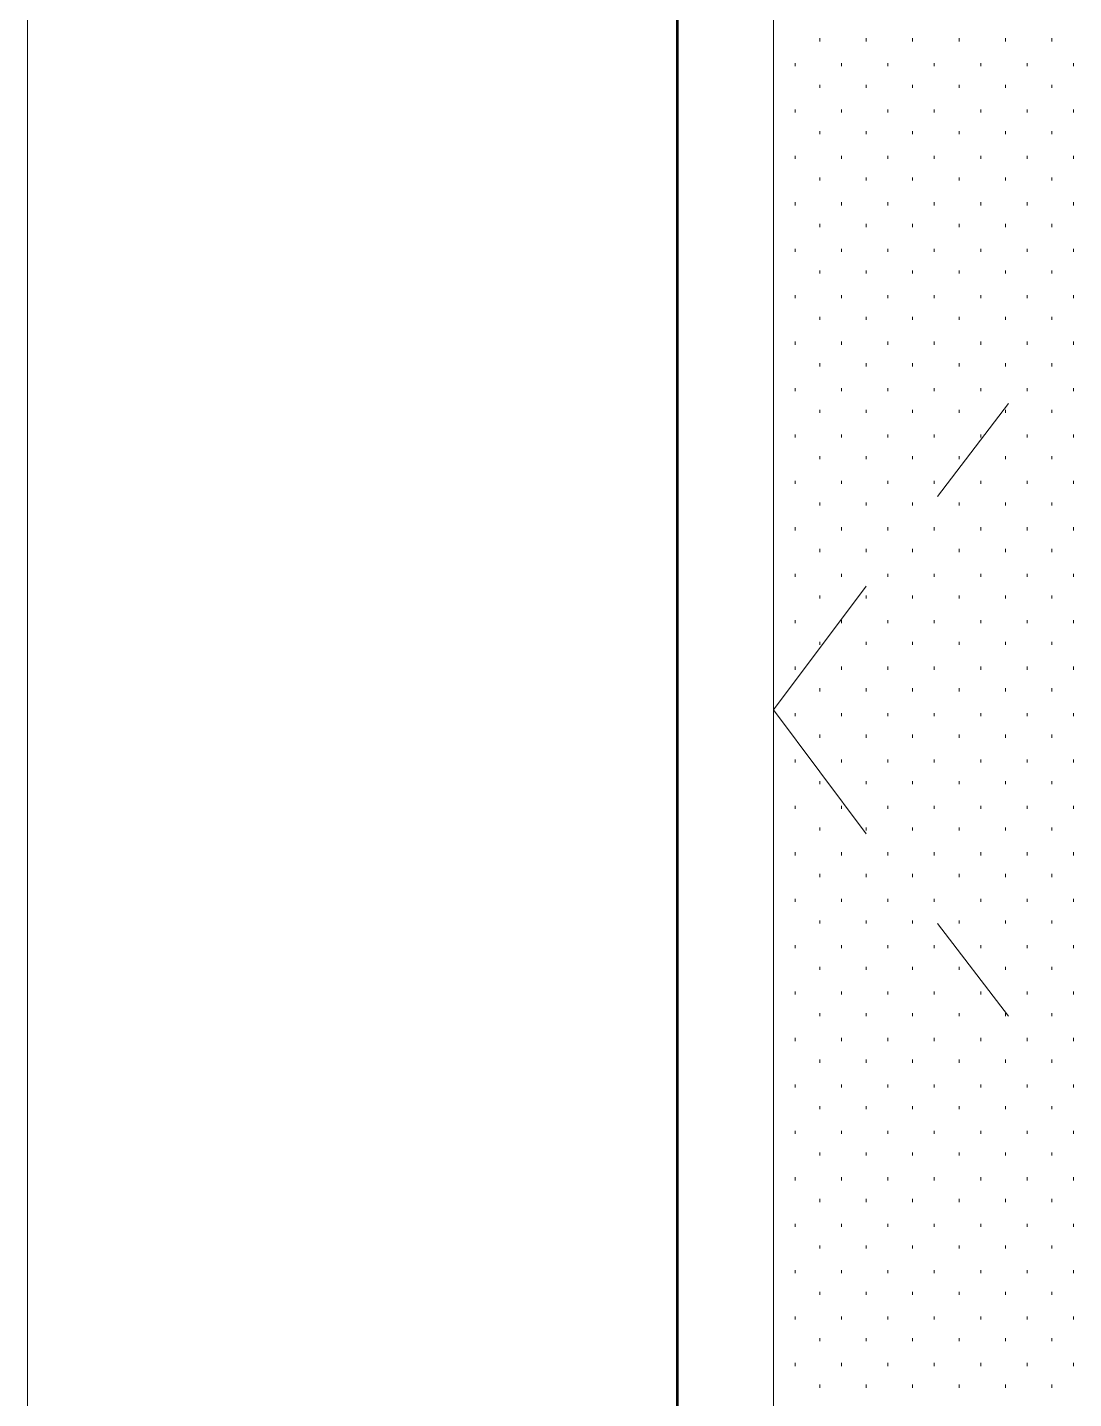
# Model space of a CAD drawing. Header units: inches. Extents: x -6061 to 13621, y -296 to 7483.
# Drawn here: x 12502.84 to 12529.91, y 699.49 to 734.97 of the extents above; entities that cross this region are included whole.
import ezdxf

# ---------------------------------------------------------------- set-up
doc = ezdxf.new("R2010")
doc.units = ezdxf.units.IN
doc.header["$MEASUREMENT"] = 0
doc.layers.get('0').update_dxf_attribs({"linetype": 'CONTINUOUS'})

msp = doc.modelspace()

# ---------------------------------------------------------------- linework, layer by layer
at = {"color": 7, "linetype": 'Continuous', "lineweight": 53, "true_color": 0x000007}
msp.add_line((12519.65709, 670.53582), (12519.65709, 866.67745), dxfattribs=at)
at = {"color": 7, "linetype": 'Continuous', "lineweight": 9, "true_color": 0x000007}
for p, q in [((12502.83809, 766.56433), (12502.83809, 668.29329)), ((12519.65709, 766.56433), (12519.65709, 670.53582)), ((12522.1399, 766.56433), (12522.1399, 670.53582)), ((12522.1399, 764.08153), (12522.1399, 670.53582)), ((12528.22678, 725.23763), (12526.3847, 722.83492)), ((12524.54262, 720.51229), (12522.1399, 717.30867)), ((12524.54262, 714.10505), (12522.1399, 717.30867)), ((12528.22678, 709.37972), (12526.3847, 711.78243))]:
    msp.add_line(p, q, dxfattribs=at)
at = {"color": 7, "linetype": 'Continuous', "lineweight": 9, "true_color": 0xffffff}
for p, q in [((12523.34126, 734.60822), (12523.34126, 734.68831)), ((12524.54262, 734.60822), (12524.54262, 734.68831)), ((12525.74397, 734.60822), (12525.74397, 734.68831)), ((12526.94533, 734.60822), (12526.94533, 734.68831)), ((12528.14669, 734.60822), (12528.14669, 734.68831)), ((12529.34805, 734.60822), (12529.34805, 734.68831)), ((12522.70053, 733.9675), (12522.70053, 734.04759)), ((12523.90189, 733.9675), (12523.90189, 734.04759)), ((12525.10325, 733.9675), (12525.10325, 734.04759)), ((12526.30461, 733.9675), (12526.30461, 734.04759)), ((12527.50596, 733.9675), (12527.50596, 734.04759)), ((12528.70732, 733.9675), (12528.70732, 734.04759)), ((12529.90868, 733.9675), (12529.90868, 734.04759)), ((12523.34126, 733.40686), (12523.34126, 733.48696)), ((12524.54262, 733.40686), (12524.54262, 733.48696)), ((12525.74397, 733.40686), (12525.74397, 733.48696)), ((12526.94533, 733.40686), (12526.94533, 733.48696)), ((12528.14669, 733.40686), (12528.14669, 733.48696)), ((12529.34805, 733.40686), (12529.34805, 733.48696)), ((12522.70053, 732.76614), (12522.70053, 732.84623)), ((12523.90189, 732.76614), (12523.90189, 732.84623)), ((12525.10325, 732.76614), (12525.10325, 732.84623)), ((12526.30461, 732.76614), (12526.30461, 732.84623)), ((12527.50596, 732.76614), (12527.50596, 732.84623)), ((12528.70732, 732.76614), (12528.70732, 732.84623)), ((12529.90868, 732.76614), (12529.90868, 732.84623)), ((12523.34126, 732.20551), (12523.34126, 732.2856)), ((12524.54262, 732.20551), (12524.54262, 732.2856)), ((12525.74397, 732.20551), (12525.74397, 732.2856)), ((12526.94533, 732.20551), (12526.94533, 732.2856)), ((12528.14669, 732.20551), (12528.14669, 732.2856)), ((12529.34805, 732.20551), (12529.34805, 732.2856)), ((12522.70053, 731.56478), (12522.70053, 731.64487)), ((12523.90189, 731.56478), (12523.90189, 731.64487)), ((12525.10325, 731.56478), (12525.10325, 731.64487)), ((12526.30461, 731.56478), (12526.30461, 731.64487)), ((12527.50596, 731.56478), (12527.50596, 731.64487)), ((12528.70732, 731.56478), (12528.70732, 731.64487)), ((12529.90868, 731.56478), (12529.90868, 731.64487)), ((12523.34126, 731.00415), (12523.34126, 731.08424)), ((12524.54262, 731.00415), (12524.54262, 731.08424)), ((12525.74397, 731.00415), (12525.74397, 731.08424)), ((12526.94533, 731.00415), (12526.94533, 731.08424)), ((12528.14669, 731.00415), (12528.14669, 731.08424)), ((12529.34805, 731.00415), (12529.34805, 731.08424)), ((12522.70053, 730.36343), (12522.70053, 730.44352)), ((12523.90189, 730.36343), (12523.90189, 730.44352)), ((12525.10325, 730.36343), (12525.10325, 730.44352)), ((12526.30461, 730.36343), (12526.30461, 730.44352)), ((12527.50596, 730.36343), (12527.50596, 730.44352)), ((12528.70732, 730.36343), (12528.70732, 730.44352)), ((12529.90868, 730.36343), (12529.90868, 730.44352)), ((12523.34126, 729.80279), (12523.34126, 729.88288)), ((12524.54262, 729.80279), (12524.54262, 729.88288)), ((12525.74397, 729.80279), (12525.74397, 729.88288)), ((12526.94533, 729.80279), (12526.94533, 729.88288)), ((12528.14669, 729.80279), (12528.14669, 729.88288)), ((12529.34805, 729.80279), (12529.34805, 729.88288)), ((12522.70053, 729.16207), (12522.70053, 729.24216)), ((12523.90189, 729.16207), (12523.90189, 729.24216)), ((12525.10325, 729.16207), (12525.10325, 729.24216)), ((12526.30461, 729.16207), (12526.30461, 729.24216)), ((12527.50596, 729.16207), (12527.50596, 729.24216)), ((12528.70732, 729.16207), (12528.70732, 729.24216)), ((12529.90868, 729.16207), (12529.90868, 729.24216)), ((12523.34126, 728.60143), (12523.34126, 728.68153)), ((12524.54262, 728.60143), (12524.54262, 728.68153)), ((12525.74397, 728.60143), (12525.74397, 728.68153)), ((12526.94533, 728.60143), (12526.94533, 728.68153)), ((12528.14669, 728.60143), (12528.14669, 728.68153)), ((12529.34805, 728.60143), (12529.34805, 728.68153)), ((12522.70053, 727.96071), (12522.70053, 728.0408)), ((12523.90189, 727.96071), (12523.90189, 728.0408)), ((12525.10325, 727.96071), (12525.10325, 728.0408)), ((12526.30461, 727.96071), (12526.30461, 728.0408)), ((12527.50596, 727.96071), (12527.50596, 728.0408)), ((12528.70732, 727.96071), (12528.70732, 728.0408)), ((12529.90868, 727.96071), (12529.90868, 728.0408)), ((12523.34126, 727.40008), (12523.34126, 727.48017)), ((12524.54262, 727.40008), (12524.54262, 727.48017)), ((12525.74397, 727.40008), (12525.74397, 727.48017)), ((12526.94533, 727.40008), (12526.94533, 727.48017)), ((12528.14669, 727.40008), (12528.14669, 727.48017)), ((12529.34805, 727.40008), (12529.34805, 727.48017)), ((12522.70053, 726.75935), (12522.70053, 726.83944)), ((12523.90189, 726.75935), (12523.90189, 726.83944)), ((12525.10325, 726.75935), (12525.10325, 726.83944)), ((12526.30461, 726.75935), (12526.30461, 726.83944)), ((12527.50596, 726.75935), (12527.50596, 726.83944)), ((12528.70732, 726.75935), (12528.70732, 726.83944)), ((12529.90868, 726.75935), (12529.90868, 726.83944)), ((12523.34126, 726.19872), (12523.34126, 726.27881)), ((12524.54262, 726.19872), (12524.54262, 726.27881)), ((12525.74397, 726.19872), (12525.74397, 726.27881)), ((12526.94533, 726.19872), (12526.94533, 726.27881)), ((12528.14669, 726.19872), (12528.14669, 726.27881)), ((12529.34805, 726.19872), (12529.34805, 726.27881)), ((12522.70053, 725.558), (12522.70053, 725.63809)), ((12523.90189, 725.558), (12523.90189, 725.63809)), ((12525.10325, 725.558), (12525.10325, 725.63809)), ((12526.30461, 725.558), (12526.30461, 725.63809)), ((12527.50596, 725.558), (12527.50596, 725.63809)), ((12528.70732, 725.558), (12528.70732, 725.63809)), ((12529.90868, 725.558), (12529.90868, 725.63809)), ((12523.34126, 724.99736), (12523.34126, 725.07745)), ((12524.54262, 724.99736), (12524.54262, 725.07745)), ((12525.74397, 724.99736), (12525.74397, 725.07745)), ((12526.94533, 724.99736), (12526.94533, 725.07745)), ((12528.14669, 724.99736), (12528.14669, 725.07745)), ((12529.34805, 724.99736), (12529.34805, 725.07745)), ((12522.70053, 724.35664), (12522.70053, 724.43673)), ((12523.90189, 724.35664), (12523.90189, 724.43673)), ((12525.10325, 724.35664), (12525.10325, 724.43673)), ((12526.30461, 724.35664), (12526.30461, 724.43673)), ((12527.50596, 724.35664), (12527.50596, 724.43673)), ((12528.70732, 724.35664), (12528.70732, 724.43673)), ((12529.90868, 724.35664), (12529.90868, 724.43673)), ((12523.34126, 723.79601), (12523.34126, 723.8761)), ((12524.54262, 723.79601), (12524.54262, 723.8761)), ((12525.74397, 723.79601), (12525.74397, 723.8761)), ((12526.94533, 723.79601), (12526.94533, 723.8761)), ((12528.14669, 723.79601), (12528.14669, 723.8761)), ((12529.34805, 723.79601), (12529.34805, 723.8761)), ((12522.70053, 723.15528), (12522.70053, 723.23537)), ((12523.90189, 723.15528), (12523.90189, 723.23537)), ((12525.10325, 723.15528), (12525.10325, 723.23537)), ((12526.30461, 723.15528), (12526.30461, 723.23537)), ((12527.50596, 723.15528), (12527.50596, 723.23537)), ((12528.70732, 723.15528), (12528.70732, 723.23537)), ((12529.90868, 723.15528), (12529.90868, 723.23537)), ((12523.34126, 722.59465), (12523.34126, 722.67474)), ((12524.54262, 722.59465), (12524.54262, 722.67474)), ((12525.74397, 722.59465), (12525.74397, 722.67474)), ((12526.94533, 722.59465), (12526.94533, 722.67474)), ((12528.14669, 722.59465), (12528.14669, 722.67474)), ((12529.34805, 722.59465), (12529.34805, 722.67474)), ((12522.70053, 721.95392), (12522.70053, 722.03401)), ((12523.90189, 721.95392), (12523.90189, 722.03401)), ((12525.10325, 721.95392), (12525.10325, 722.03401)), ((12526.30461, 721.95392), (12526.30461, 722.03401)), ((12527.50596, 721.95392), (12527.50596, 722.03401)), ((12528.70732, 721.95392), (12528.70732, 722.03401)), ((12529.90868, 721.95392), (12529.90868, 722.03401)), ((12523.34126, 721.39329), (12523.34126, 721.47338)), ((12524.54262, 721.39329), (12524.54262, 721.47338)), ((12525.74397, 721.39329), (12525.74397, 721.47338)), ((12526.94533, 721.39329), (12526.94533, 721.47338)), ((12528.14669, 721.39329), (12528.14669, 721.47338)), ((12529.34805, 721.39329), (12529.34805, 721.47338)), ((12522.70053, 720.75257), (12522.70053, 720.83266)), ((12523.90189, 720.75257), (12523.90189, 720.83266)), ((12525.10325, 720.75257), (12525.10325, 720.83266)), ((12526.30461, 720.75257), (12526.30461, 720.83266)), ((12527.50596, 720.75257), (12527.50596, 720.83266)), ((12528.70732, 720.75257), (12528.70732, 720.83266)), ((12529.90868, 720.75257), (12529.90868, 720.83266)), ((12523.34126, 720.19193), (12523.34126, 720.27202)), ((12524.54262, 720.19193), (12524.54262, 720.27202)), ((12525.74397, 720.19193), (12525.74397, 720.27202)), ((12526.94533, 720.19193), (12526.94533, 720.27202)), ((12528.14669, 720.19193), (12528.14669, 720.27202)), ((12529.34805, 720.19193), (12529.34805, 720.27202)), ((12522.70053, 719.55121), (12522.70053, 719.6313)), ((12523.90189, 719.55121), (12523.90189, 719.6313)), ((12525.10325, 719.55121), (12525.10325, 719.6313)), ((12526.30461, 719.55121), (12526.30461, 719.6313)), ((12527.50596, 719.55121), (12527.50596, 719.6313)), ((12528.70732, 719.55121), (12528.70732, 719.6313)), ((12529.90868, 719.55121), (12529.90868, 719.6313)), ((12523.34126, 718.99058), (12523.34126, 719.07067)), ((12524.54262, 718.99058), (12524.54262, 719.07067)), ((12525.74397, 718.99058), (12525.74397, 719.07067)), ((12526.94533, 718.99058), (12526.94533, 719.07067)), ((12528.14669, 718.99058), (12528.14669, 719.07067)), ((12529.34805, 718.99058), (12529.34805, 719.07067)), ((12522.70053, 718.34985), (12522.70053, 718.42994)), ((12523.90189, 718.34985), (12523.90189, 718.42994)), ((12525.10325, 718.34985), (12525.10325, 718.42994)), ((12526.30461, 718.34985), (12526.30461, 718.42994)), ((12527.50596, 718.34985), (12527.50596, 718.42994)), ((12528.70732, 718.34985), (12528.70732, 718.42994)), ((12529.90868, 718.34985), (12529.90868, 718.42994)), ((12523.34126, 717.78922), (12523.34126, 717.86931)), ((12524.54262, 717.78922), (12524.54262, 717.86931)), ((12525.74397, 717.78922), (12525.74397, 717.86931)), ((12526.94533, 717.78922), (12526.94533, 717.86931)), ((12528.14669, 717.78922), (12528.14669, 717.86931)), ((12529.34805, 717.78922), (12529.34805, 717.86931)), ((12522.70053, 717.14849), (12522.70053, 717.22858)), ((12523.90189, 717.14849), (12523.90189, 717.22858)), ((12525.10325, 717.14849), (12525.10325, 717.22858)), ((12526.30461, 717.14849), (12526.30461, 717.22858)), ((12527.50596, 717.14849), (12527.50596, 717.22858)), ((12528.70732, 717.14849), (12528.70732, 717.22858)), ((12529.90868, 717.14849), (12529.90868, 717.22858)), ((12523.34126, 716.58786), (12523.34126, 716.66795)), ((12524.54262, 716.58786), (12524.54262, 716.66795)), ((12525.74397, 716.58786), (12525.74397, 716.66795)), ((12526.94533, 716.58786), (12526.94533, 716.66795)), ((12528.14669, 716.58786), (12528.14669, 716.66795)), ((12529.34805, 716.58786), (12529.34805, 716.66795)), ((12522.70053, 715.94714), (12522.70053, 716.02723)), ((12523.90189, 715.94714), (12523.90189, 716.02723)), ((12525.10325, 715.94714), (12525.10325, 716.02723)), ((12526.30461, 715.94714), (12526.30461, 716.02723)), ((12527.50596, 715.94714), (12527.50596, 716.02723)), ((12528.70732, 715.94714), (12528.70732, 716.02723)), ((12529.90868, 715.94714), (12529.90868, 716.02723)), ((12523.34126, 715.3865), (12523.34126, 715.46659)), ((12524.54262, 715.3865), (12524.54262, 715.46659)), ((12525.74397, 715.3865), (12525.74397, 715.46659)), ((12526.94533, 715.3865), (12526.94533, 715.46659)), ((12528.14669, 715.3865), (12528.14669, 715.46659)), ((12529.34805, 715.3865), (12529.34805, 715.46659)), ((12522.70053, 714.74578), (12522.70053, 714.82587)), ((12523.90189, 714.74578), (12523.90189, 714.82587)), ((12525.10325, 714.74578), (12525.10325, 714.82587)), ((12526.30461, 714.74578), (12526.30461, 714.82587)), ((12527.50596, 714.74578), (12527.50596, 714.82587)), ((12528.70732, 714.74578), (12528.70732, 714.82587)), ((12529.90868, 714.74578), (12529.90868, 714.82587)), ((12523.34126, 714.18515), (12523.34126, 714.26524)), ((12524.54262, 714.18515), (12524.54262, 714.26524)), ((12525.74397, 714.18515), (12525.74397, 714.26524)), ((12526.94533, 714.18515), (12526.94533, 714.26524)), ((12528.14669, 714.18515), (12528.14669, 714.26524)), ((12529.34805, 714.18515), (12529.34805, 714.26524)), ((12522.70053, 713.54442), (12522.70053, 713.62451)), ((12523.90189, 713.54442), (12523.90189, 713.62451)), ((12525.10325, 713.54442), (12525.10325, 713.62451)), ((12526.30461, 713.54442), (12526.30461, 713.62451)), ((12527.50596, 713.54442), (12527.50596, 713.62451)), ((12528.70732, 713.54442), (12528.70732, 713.62451)), ((12529.90868, 713.54442), (12529.90868, 713.62451)), ((12523.34126, 712.98379), (12523.34126, 713.06388)), ((12524.54262, 712.98379), (12524.54262, 713.06388)), ((12525.74397, 712.98379), (12525.74397, 713.06388)), ((12526.94533, 712.98379), (12526.94533, 713.06388)), ((12528.14669, 712.98379), (12528.14669, 713.06388)), ((12529.34805, 712.98379), (12529.34805, 713.06388)), ((12522.70053, 712.34306), (12522.70053, 712.42315)), ((12523.90189, 712.34306), (12523.90189, 712.42315)), ((12525.10325, 712.34306), (12525.10325, 712.42315)), ((12526.30461, 712.34306), (12526.30461, 712.42315)), ((12527.50596, 712.34306), (12527.50596, 712.42315)), ((12528.70732, 712.34306), (12528.70732, 712.42315)), ((12529.90868, 712.34306), (12529.90868, 712.42315)), ((12523.34126, 711.78243), (12523.34126, 711.86252)), ((12524.54262, 711.78243), (12524.54262, 711.86252)), ((12525.74397, 711.78243), (12525.74397, 711.86252)), ((12526.94533, 711.78243), (12526.94533, 711.86252)), ((12528.14669, 711.78243), (12528.14669, 711.86252)), ((12529.34805, 711.78243), (12529.34805, 711.86252)), ((12522.70053, 711.14171), (12522.70053, 711.2218)), ((12523.90189, 711.14171), (12523.90189, 711.2218)), ((12525.10325, 711.14171), (12525.10325, 711.2218)), ((12526.30461, 711.14171), (12526.30461, 711.2218)), ((12527.50596, 711.14171), (12527.50596, 711.2218)), ((12528.70732, 711.14171), (12528.70732, 711.2218)), ((12529.90868, 711.14171), (12529.90868, 711.2218)), ((12523.34126, 710.58107), (12523.34126, 710.66116)), ((12524.54262, 710.58107), (12524.54262, 710.66116)), ((12525.74397, 710.58107), (12525.74397, 710.66116)), ((12526.94533, 710.58107), (12526.94533, 710.66116)), ((12528.14669, 710.58107), (12528.14669, 710.66116)), ((12529.34805, 710.58107), (12529.34805, 710.66116)), ((12522.70053, 709.94035), (12522.70053, 710.02044)), ((12523.90189, 709.94035), (12523.90189, 710.02044)), ((12525.10325, 709.94035), (12525.10325, 710.02044)), ((12526.30461, 709.94035), (12526.30461, 710.02044)), ((12527.50596, 709.94035), (12527.50596, 710.02044)), ((12528.70732, 709.94035), (12528.70732, 710.02044)), ((12529.90868, 709.94035), (12529.90868, 710.02044)), ((12523.34126, 709.37972), (12523.34126, 709.45981)), ((12524.54262, 709.37972), (12524.54262, 709.45981)), ((12525.74397, 709.37972), (12525.74397, 709.45981)), ((12526.94533, 709.37972), (12526.94533, 709.45981)), ((12528.14669, 709.37972), (12528.14669, 709.45981)), ((12529.34805, 709.37972), (12529.34805, 709.45981)), ((12522.70053, 708.73899), (12522.70053, 708.81908)), ((12523.90189, 708.73899), (12523.90189, 708.81908)), ((12525.10325, 708.73899), (12525.10325, 708.81908)), ((12526.30461, 708.73899), (12526.30461, 708.81908)), ((12527.50596, 708.73899), (12527.50596, 708.81908)), ((12528.70732, 708.73899), (12528.70732, 708.81908)), ((12529.90868, 708.73899), (12529.90868, 708.81908)), ((12523.34126, 708.17836), (12523.34126, 708.25845)), ((12524.54262, 708.17836), (12524.54262, 708.25845)), ((12525.74397, 708.17836), (12525.74397, 708.25845)), ((12526.94533, 708.17836), (12526.94533, 708.25845)), ((12528.14669, 708.17836), (12528.14669, 708.25845)), ((12529.34805, 708.17836), (12529.34805, 708.25845)), ((12522.70053, 707.53763), (12522.70053, 707.61772)), ((12523.90189, 707.53763), (12523.90189, 707.61772)), ((12525.10325, 707.53763), (12525.10325, 707.61772)), ((12526.30461, 707.53763), (12526.30461, 707.61772)), ((12527.50596, 707.53763), (12527.50596, 707.61772)), ((12528.70732, 707.53763), (12528.70732, 707.61772)), ((12529.90868, 707.53763), (12529.90868, 707.61772)), ((12523.34126, 706.977), (12523.34126, 707.05709)), ((12524.54262, 706.977), (12524.54262, 707.05709)), ((12525.74397, 706.977), (12525.74397, 707.05709)), ((12526.94533, 706.977), (12526.94533, 707.05709)), ((12528.14669, 706.977), (12528.14669, 707.05709)), ((12529.34805, 706.977), (12529.34805, 707.05709)), ((12522.70053, 706.33628), (12522.70053, 706.41637)), ((12523.90189, 706.33628), (12523.90189, 706.41637)), ((12525.10325, 706.33628), (12525.10325, 706.41637)), ((12526.30461, 706.33628), (12526.30461, 706.41637)), ((12527.50596, 706.33628), (12527.50596, 706.41637)), ((12528.70732, 706.33628), (12528.70732, 706.41637)), ((12529.90868, 706.33628), (12529.90868, 706.41637)), ((12523.34126, 705.77564), (12523.34126, 705.85573)), ((12524.54262, 705.77564), (12524.54262, 705.85573)), ((12525.74397, 705.77564), (12525.74397, 705.85573)), ((12526.94533, 705.77564), (12526.94533, 705.85573)), ((12528.14669, 705.77564), (12528.14669, 705.85573)), ((12529.34805, 705.77564), (12529.34805, 705.85573)), ((12522.70053, 705.13492), (12522.70053, 705.21501)), ((12523.90189, 705.13492), (12523.90189, 705.21501)), ((12525.10325, 705.13492), (12525.10325, 705.21501)), ((12526.30461, 705.13492), (12526.30461, 705.21501)), ((12527.50596, 705.13492), (12527.50596, 705.21501)), ((12528.70732, 705.13492), (12528.70732, 705.21501)), ((12529.90868, 705.13492), (12529.90868, 705.21501)), ((12523.34126, 704.57429), (12523.34126, 704.65438)), ((12524.54262, 704.57429), (12524.54262, 704.65438)), ((12525.74397, 704.57429), (12525.74397, 704.65438)), ((12526.94533, 704.57429), (12526.94533, 704.65438)), ((12528.14669, 704.57429), (12528.14669, 704.65438)), ((12529.34805, 704.57429), (12529.34805, 704.65438)), ((12522.70053, 703.93356), (12522.70053, 704.01365)), ((12523.90189, 703.93356), (12523.90189, 704.01365)), ((12525.10325, 703.93356), (12525.10325, 704.01365)), ((12526.30461, 703.93356), (12526.30461, 704.01365)), ((12527.50596, 703.93356), (12527.50596, 704.01365)), ((12528.70732, 703.93356), (12528.70732, 704.01365)), ((12529.90868, 703.93356), (12529.90868, 704.01365)), ((12523.34126, 703.37293), (12523.34126, 703.45302)), ((12524.54262, 703.37293), (12524.54262, 703.45302)), ((12525.74397, 703.37293), (12525.74397, 703.45302)), ((12526.94533, 703.37293), (12526.94533, 703.45302)), ((12528.14669, 703.37293), (12528.14669, 703.45302)), ((12529.34805, 703.37293), (12529.34805, 703.45302)), ((12522.70053, 702.7322), (12522.70053, 702.81229)), ((12523.90189, 702.7322), (12523.90189, 702.81229)), ((12525.10325, 702.7322), (12525.10325, 702.81229)), ((12526.30461, 702.7322), (12526.30461, 702.81229)), ((12527.50596, 702.7322), (12527.50596, 702.81229)), ((12528.70732, 702.7322), (12528.70732, 702.81229)), ((12529.90868, 702.7322), (12529.90868, 702.81229)), ((12523.34126, 702.17157), (12523.34126, 702.25166)), ((12524.54262, 702.17157), (12524.54262, 702.25166)), ((12525.74397, 702.17157), (12525.74397, 702.25166)), ((12526.94533, 702.17157), (12526.94533, 702.25166)), ((12528.14669, 702.17157), (12528.14669, 702.25166)), ((12529.34805, 702.17157), (12529.34805, 702.25166)), ((12522.70053, 701.53085), (12522.70053, 701.61094)), ((12523.90189, 701.53085), (12523.90189, 701.61094)), ((12525.10325, 701.53085), (12525.10325, 701.61094)), ((12526.30461, 701.53085), (12526.30461, 701.61094)), ((12527.50596, 701.53085), (12527.50596, 701.61094)), ((12528.70732, 701.53085), (12528.70732, 701.61094)), ((12529.90868, 701.53085), (12529.90868, 701.61094)), ((12523.34126, 700.97021), (12523.34126, 701.0503)), ((12524.54262, 700.97021), (12524.54262, 701.0503)), ((12525.74397, 700.97021), (12525.74397, 701.0503)), ((12526.94533, 700.97021), (12526.94533, 701.0503)), ((12528.14669, 700.97021), (12528.14669, 701.0503)), ((12529.34805, 700.97021), (12529.34805, 701.0503)), ((12522.70053, 700.32949), (12522.70053, 700.40958)), ((12523.90189, 700.32949), (12523.90189, 700.40958)), ((12525.10325, 700.32949), (12525.10325, 700.40958)), ((12526.30461, 700.32949), (12526.30461, 700.40958)), ((12527.50596, 700.32949), (12527.50596, 700.40958)), ((12528.70732, 700.32949), (12528.70732, 700.40958)), ((12529.90868, 700.32949), (12529.90868, 700.40958)), ((12523.34126, 699.76886), (12523.34126, 699.84895)), ((12524.54262, 699.76886), (12524.54262, 699.84895)), ((12525.74397, 699.76886), (12525.74397, 699.84895)), ((12526.94533, 699.76886), (12526.94533, 699.84895)), ((12528.14669, 699.76886), (12528.14669, 699.84895)), ((12529.34805, 699.76886), (12529.34805, 699.84895))]:
    msp.add_line(p, q, dxfattribs=at)
at = {"color": 250, "linetype": 'Continuous', "lineweight": 9, "true_color": 0x303030}
for p, q in [((12519.65709, 733.00641), (12519.65709, 733.00641)), ((12519.65709, 725.63809), (12519.65709, 725.63809)), ((12519.65709, 713.54442), (12519.65709, 713.54442)), ((12519.65709, 711.62225), (12519.65709, 711.62225)), ((12519.65709, 700.00913), (12519.65709, 700.00913))]:
    msp.add_line(p, q, dxfattribs=at)

doc.saveas('drawing.dxf')
